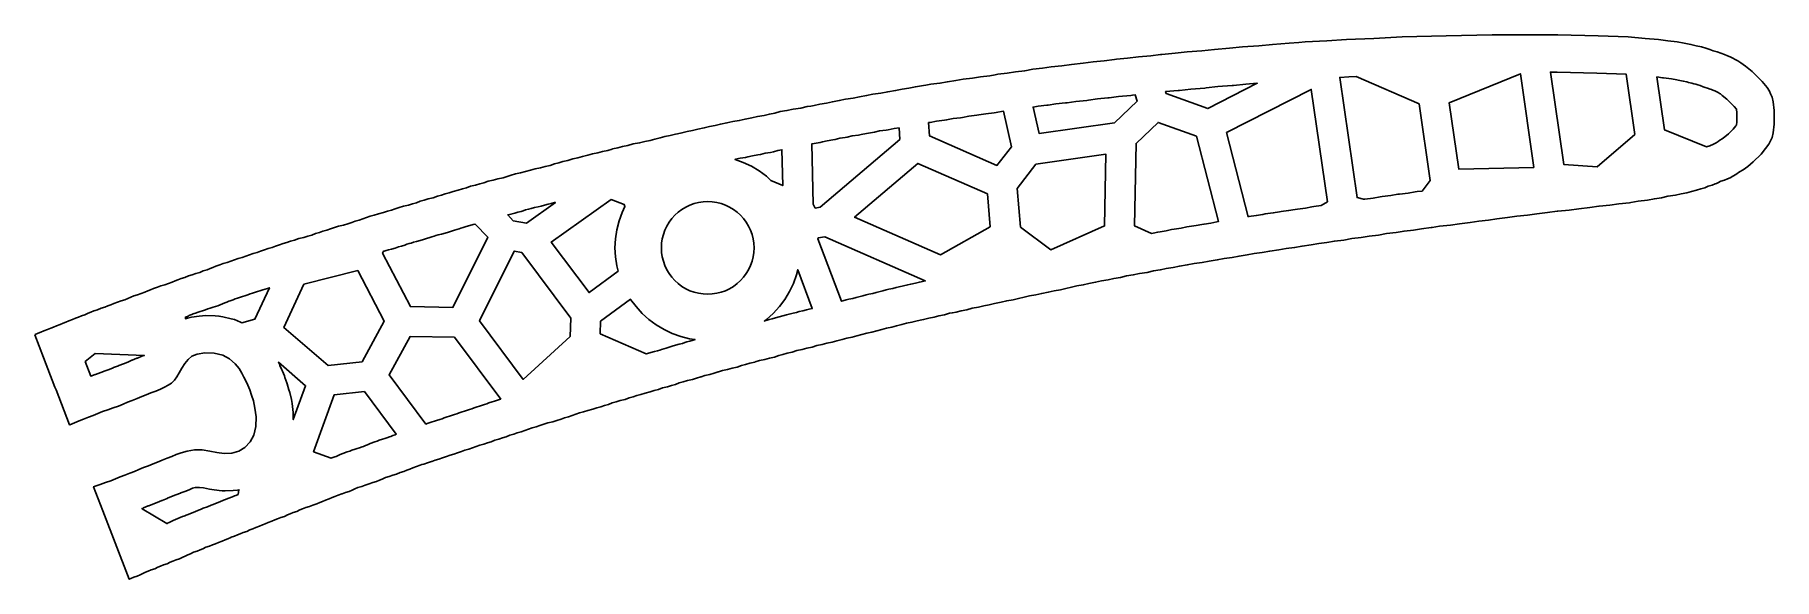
# Model space of a CAD drawing. Header units: millimetres. Extents: x 364 to 597, y 538 to 611.
import ezdxf

# ---------------------------------------------------------------- set-up
doc = ezdxf.new("R2010")
doc.units = ezdxf.units.MM

msp = doc.modelspace()

# ---------------------------------------------------------------- linework, layer by layer
at = {"layer": 'default'}
for points in [[(364.19, 570.39), (364.24, 570.41), (364.65, 570.59), (365.02, 570.74), (365.42, 570.93), (365.91, 571.07), (366.32, 571.26), (366.68, 571.41), (367.09, 571.59), (367.58, 571.74), (367.98, 571.93), (368.35, 572.07), (368.76, 572.26), (369.24, 572.41), (369.65, 572.59), (370.02, 572.74), (370.42, 572.93), (370.91, 573.07), (371.32, 573.26), (371.68, 573.41), (372.09, 573.59), (372.27, 573.64), (372.59, 573.74), (373.07, 573.93), (373.57, 574.07), (373.98, 574.26), (374.35, 574.41), (374.76, 574.59), (375.26, 574.74), (375.74, 574.93), (376.24, 575.07), (376.65, 575.26), (377.02, 575.41), (377.43, 575.59), (377.93, 575.74), (378.41, 575.93), (378.91, 576.07), (379.32, 576.26), (379.68, 576.41), (380.09, 576.59), (380.6, 576.74), (381.07, 576.93), (381.59, 577.07), (382.07, 577.26), (382.57, 577.41), (382.98, 577.59), (383.35, 577.74), (383.76, 577.93), (384.26, 578.07), (384.74, 578.26), (385.26, 578.41), (385.74, 578.59), (386.26, 578.74), (386.74, 578.93), (387.24, 579.07), (387.65, 579.26), (388.02, 579.41), (388.43, 579.59), (388.93, 579.74), (389.41, 579.93), (389.93, 580.07), (390.41, 580.26), (390.93, 580.41), (391.41, 580.59), (391.93, 580.74), (392.41, 580.93), (392.93, 581.07), (393.41, 581.26), (393.93, 581.41), (394.41, 581.59), (394.93, 581.74), (395.41, 581.93), (395.93, 582.07), (396.41, 582.26), (396.93, 582.41), (397.41, 582.59), (397.93, 582.74), (398.26, 582.87), (398.41, 582.93), (398.95, 583.07), (399.5, 583.26), (400.17, 583.41), (400.72, 583.59), (401.26, 583.74), (401.74, 583.93), (402.26, 584.07), (402.74, 584.26), (403.26, 584.41), (403.74, 584.59), (404.28, 584.74), (404.83, 584.93), (405.5, 585.07), (406.05, 585.26), (406.59, 585.41), (407.07, 585.59), (407.59, 585.74), (408.07, 585.93), (408.59, 586.07), (409.08, 586.26), (409.61, 586.41), (410.17, 586.59), (410.83, 586.74), (411.39, 586.93), (411.92, 587.07), (412.41, 587.26), (412.95, 587.41), (413.5, 587.59), (414.17, 587.74), (414.72, 587.93), (415.26, 588.07), (415.74, 588.26), (416.28, 588.41), (416.83, 588.59), (417.5, 588.74), (418.05, 588.93), (418.59, 589.07), (419.08, 589.26), (419.61, 589.41), (420.17, 589.59), (420.83, 589.74), (421.39, 589.93), (421.94, 590.07), (422.5, 590.26), (423.17, 590.41), (423.72, 590.59), (424.28, 590.74), (424.84, 590.93), (425.52, 591.07), (426.15, 591.26), (426.83, 591.41), (427.39, 591.59), (427.94, 591.74), (428.5, 591.93), (429.19, 592.07), (429.82, 592.26), (430.52, 592.41), (431.15, 592.59), (431.85, 592.74), (432.48, 592.93), (433.16, 593.07), (433.72, 593.26), (434.28, 593.41), (434.84, 593.59), (435.52, 593.74), (436.15, 593.93), (436.85, 594.07), (437.48, 594.26), (438.18, 594.41), (438.82, 594.59), (439.52, 594.74), (440.15, 594.93), (440.85, 595.07), (441.41, 595.24), (441.48, 595.26), (442.18, 595.41), (442.82, 595.59), (443.54, 595.74), (444.24, 595.93), (445.09, 596.07), (445.8, 596.26), (446.52, 596.41), (447.15, 596.59), (447.85, 596.74), (448.48, 596.93), (449.2, 597.07), (449.91, 597.26), (450.16, 597.3), (450.76, 597.41), (451.47, 597.59), (452.2, 597.74), (452.91, 597.93), (453.76, 598.07), (454.47, 598.26), (455.2, 598.41), (455.91, 598.59), (456.78, 598.74), (457.56, 598.93), (458.44, 599.07), (459.22, 599.26), (460.11, 599.41), (460.89, 599.59), (461.76, 599.74), (462.46, 599.93), (463.2, 600.07), (463.91, 600.26), (464.8, 600.41), (465.65, 600.59), (466.69, 600.74), (467.54, 600.93), (468.03, 601.01), (468.44, 601.07), (469.22, 601.26), (470.11, 601.41), (470.89, 601.59), (471.8, 601.74), (472.65, 601.93), (473.69, 602.07), (474.54, 602.26), (475.46, 602.41), (476.32, 602.59), (477.37, 602.74), (478.3, 602.93), (479.35, 603.07), (480.21, 603.26), (481.13, 603.41), (481.99, 603.59), (483.06, 603.74), (483.38, 603.8), (484.06, 603.93), (485.28, 604.07), (486.28, 604.26), (487.39, 604.41), (488.39, 604.59), (489.63, 604.74), (490.71, 604.93), (491.96, 605.07), (492.65, 605.19), (493.04, 605.26), (494.29, 605.41), (495.37, 605.59), (496.63, 605.74), (496.63, 605.74), (497.71, 605.93), (498.98, 606.07), (500.14, 606.26), (501.58, 606.41), (502.87, 606.59), (504.46, 606.74), (505.77, 606.93), (507.26, 607.07), (508.63, 607.26), (508.89, 607.28), (510.39, 607.41), (511.84, 607.59), (513.5, 607.74), (514.79, 607.91), (514.95, 607.93), (516.76, 608.07), (518.36, 608.26), (520.33, 608.41), (522.01, 608.59), (524.02, 608.74), (525.76, 608.93), (527.93, 609.07), (529.76, 609.26), (532, 609.41), (533.3, 609.52), (534.13, 609.59), (537.03, 609.74), (539.69, 609.93), (543.32, 610.07), (547.13, 610.26), (552.98, 610.4), (559.15, 610.55), (563.74, 610.55), (567.94, 610.55), (573.32, 610.4), (577.35, 610.26), (579.62, 610.07), (581.41, 609.93), (582.66, 609.74), (583.92, 609.59), (584.85, 609.41), (585.75, 609.26), (586.46, 609.07), (587.16, 608.93), (587.72, 608.74), (588.26, 608.59), (588.74, 608.41), (589.26, 608.26), (589.74, 608.07), (590.24, 607.93), (590.65, 607.74), (591, 607.59), (591.33, 607.41), (591.67, 607.26), (592.02, 607.05), (592.44, 606.81), (593.04, 606.36), (593.94, 605.62), (595.26, 604.29), (595.93, 603.47), (596.24, 603.02), (596.41, 602.65), (596.59, 602.21), (596.74, 601.56), (596.89, 600.43), (596.89, 598.57), (596.74, 597.44), (596.59, 596.78), (596.52, 596.64), (596.52, 596.64), (596.39, 596.33), (596.15, 595.9), (595.73, 595.33), (595.13, 594.58), (594.09, 593.54), (593.34, 592.93), (592.75, 592.49), (592.26, 592.19), (591.76, 591.84), (591.35, 591.61), (591, 591.41), (590.65, 591.26), (590.24, 591.07), (589.76, 590.93), (589.35, 590.74), (589.15, 590.66), (588.98, 590.59), (588.57, 590.41), (588.07, 590.26), (587.59, 590.07), (587.05, 589.93), (586.5, 589.74), (585.81, 589.59), (585.18, 589.41), (584.44, 589.26), (583.67, 589.07), (582.64, 588.93), (581.79, 588.74), (580.85, 588.59), (579.92, 588.41), (578.68, 588.26), (577.72, 588.11), (577.53, 588.07), (576.11, 587.93), (574.89, 587.74), (573.45, 587.59), (573.41, 587.59), (572.22, 587.41), (570.76, 587.26), (569.46, 587.07), (567.95, 586.93), (567.87, 586.93), (566.57, 586.74), (565.12, 586.59), (563.89, 586.41), (563.86, 586.41), (562.45, 586.26), (561.22, 586.07), (559.8, 585.93), (558.65, 585.74), (557.35, 585.59), (556.2, 585.41), (554.78, 585.26), (553.56, 585.07), (552.13, 584.93), (551.13, 584.76), (551.13, 584.76), (550.98, 584.74), (549.71, 584.59), (548.63, 584.41), (547.37, 584.26), (546.29, 584.07), (545.04, 583.93), (543.96, 583.74), (542.71, 583.59), (541.63, 583.41), (540.37, 583.26), (539.3, 583.07), (538.06, 582.93), (537.05, 582.74), (535.95, 582.59), (534.94, 582.41), (533.72, 582.26), (532.72, 582.07), (531.61, 581.93), (530.61, 581.74), (529.39, 581.59), (528.39, 581.41), (527.3, 581.26), (526.37, 581.07), (525.3, 580.93), (524.37, 580.74), (523.3, 580.59), (522.37, 580.41), (521.3, 580.26), (520.37, 580.07), (519.3, 579.93), (518.37, 579.74), (517.32, 579.59), (516.46, 579.41), (515.56, 579.26), (514.77, 579.07), (514.73, 579.07), (513.87, 578.93), (513.02, 578.74), (511.98, 578.59), (511.13, 578.41), (510.23, 578.26), (509.44, 578.07), (508.56, 577.93), (507.78, 577.74), (506.89, 577.59), (506.11, 577.41), (505.22, 577.26), (504.45, 577.07), (503.58, 576.93), (502.87, 576.74), (502.13, 576.59), (501.42, 576.41), (500.55, 576.26), (499.78, 576.07), (498.89, 575.93), (498.11, 575.74), (497.24, 575.59), (496.54, 575.41), (495.8, 575.26), (495.09, 575.07), (494.22, 574.93), (493.45, 574.74), (492.58, 574.59), (491.87, 574.41), (491.13, 574.26), (490.43, 574.07), (489.57, 573.93), (488.87, 573.74), (488.13, 573.59), (487.43, 573.41), (486.96, 573.33), (486.57, 573.26), (485.87, 573.07), (485.15, 572.93), (484.52, 572.74), (483.8, 572.59), (483.09, 572.41), (482.85, 572.37), (482.24, 572.26), (481.54, 572.07), (480.82, 571.93), (480.18, 571.74), (479.48, 571.59), (478.85, 571.41), (478.15, 571.26), (477.52, 571.07), (476.82, 570.93), (476.18, 570.74), (475.48, 570.59), (474.85, 570.41), (474.85, 570.41), (474.85, 570.41), (474.15, 570.26), (473.52, 570.07), (472.82, 569.93), (472.18, 569.74), (471.48, 569.59), (470.85, 569.41), (470.15, 569.26), (469.52, 569.07), (468.83, 568.93), (468.83, 568.93), (468.82, 568.93), (468.18, 568.74), (467.48, 568.59), (466.85, 568.41), (466.15, 568.26), (465.52, 568.07), (464.84, 567.93), (464.28, 567.74), (463.72, 567.59), (463.16, 567.41), (462.48, 567.26), (461.85, 567.07), (461.15, 566.93), (460.58, 566.76), (460.52, 566.74), (459.84, 566.59), (459.28, 566.41), (458.72, 566.26), (458.16, 566.07), (457.48, 565.93), (456.85, 565.74), (456.17, 565.59), (455.67, 565.43), (455.61, 565.41), (455.06, 565.26), (454.5, 565.07), (453.83, 564.93), (453.36, 564.77), (453.28, 564.74), (452.72, 564.59), (452.17, 564.41), (451.5, 564.26), (450.95, 564.07), (450.41, 563.93), (449.92, 563.74), (449.39, 563.59), (448.83, 563.41), (448.17, 563.26), (447.61, 563.07), (447.06, 562.93), (446.5, 562.74), (445.83, 562.59), (445.28, 562.41), (444.74, 562.26), (444.26, 562.07), (443.72, 561.93), (443.17, 561.74), (442.5, 561.59), (441.95, 561.41), (441.41, 561.26), (440.93, 561.07), (440.41, 560.93), (439.92, 560.74), (439.39, 560.59), (438.83, 560.41), (438.17, 560.26), (437.61, 560.07), (437.08, 559.93), (436.59, 559.74), (436.07, 559.59), (435.59, 559.41), (435.07, 559.26), (434.59, 559.07), (434.05, 558.93), (433.5, 558.74), (432.83, 558.59), (432.28, 558.41), (431.74, 558.26), (431.26, 558.07), (430.74, 557.93), (430.26, 557.74), (429.74, 557.59), (429.26, 557.41), (428.74, 557.26), (428.26, 557.07), (427.74, 556.93), (427.26, 556.74), (426.74, 556.59), (426.26, 556.41), (425.74, 556.26), (425.26, 556.07), (424.74, 555.93), (424.26, 555.74), (423.74, 555.59), (423.26, 555.41), (422.74, 555.26), (422.26, 555.07), (421.74, 554.93), (421.26, 554.74), (420.74, 554.59), (420.26, 554.41), (419.74, 554.26), (419.26, 554.07), (418.74, 553.93), (418.26, 553.74), (417.74, 553.59), (417.32, 553.43), (417.32, 553.43), (417.26, 553.41), (416.74, 553.26), (416.26, 553.07), (415.98, 553), (415.98, 553), (415.74, 552.93), (415.26, 552.74), (414.76, 552.59), (414.35, 552.41), (413.98, 552.26), (413.57, 552.07), (413.07, 551.93), (412.59, 551.74), (412.07, 551.59), (411.6, 551.41), (411.09, 551.26), (410.68, 551.07), (410.32, 550.93), (409.91, 550.74), (409.4, 550.59), (408.93, 550.41), (408.41, 550.26), (407.93, 550.07), (407.43, 549.93), (407.02, 549.74), (406.65, 549.59), (406.24, 549.41), (405.74, 549.26), (405.32, 549.1), (405.26, 549.07), (404.76, 548.93), (404.35, 548.74), (403.98, 548.59), (403.58, 548.41), (403.09, 548.26), (402.68, 548.07), (402.32, 547.93), (401.91, 547.74), (401.41, 547.59), (400.93, 547.41), (400.43, 547.26), (400.02, 547.07), (399.65, 546.93), (399.24, 546.74), (398.76, 546.59), (398.35, 546.41), (397.98, 546.26), (397.58, 546.07), (397.09, 545.93), (396.68, 545.74), (396.32, 545.59), (395.91, 545.41), (395.42, 545.26), (395.02, 545.07), (394.8, 544.99), (394.65, 544.93), (394.24, 544.74), (393.76, 544.59), (393.35, 544.41), (392.98, 544.26), (392.58, 544.07), (392.09, 543.93), (391.68, 543.74), (391.32, 543.59), (390.91, 543.41), (390.48, 543.28), (390.42, 543.26), (390.02, 543.07), (389.65, 542.93), (389.24, 542.74), (388.76, 542.59), (388.35, 542.41), (387.98, 542.26), (387.58, 542.07), (387.09, 541.93), (386.68, 541.74), (386.32, 541.59), (385.91, 541.41), (385.43, 541.26), (385.02, 541.07), (384.67, 540.93), (384.33, 540.74), (383.98, 540.59), (383.57, 540.41), (383.09, 540.26), (382.68, 540.07), (382.32, 539.93), (381.91, 539.74), (381.42, 539.59), (381.02, 539.41), (380.65, 539.26), (380.24, 539.07), (379.76, 538.93), (379.35, 538.74), (379, 538.59), (378.66, 538.41), (378.31, 538.26), (377.91, 538.07), (377.43, 537.93), (377.02, 537.74), (376.82, 537.66), (373.29, 546.81), (372.05, 550.03), (372.25, 550.1), (372.95, 550.35), (373.67, 550.6), (374.37, 550.85), (375.01, 551.1), (375.61, 551.35), (376.23, 551.6), (376.89, 551.85), (377.51, 552.1), (378.11, 552.35), (378.73, 552.6), (379.39, 552.85), (380.01, 553.1), (380.61, 553.35), (381.23, 553.6), (381.89, 553.85), (382.51, 554.1), (383.12, 554.35), (383.79, 554.6), (384.59, 554.82), (385.54, 554.96), (386.59, 554.96), (387.59, 554.82), (388.53, 554.64), (389.52, 554.5), (390.54, 554.54), (391.47, 554.8), (392.29, 555.3), (392.99, 556.04), (393.49, 556.95), (393.75, 558.1), (393.79, 559.41), (393.65, 560.58), (393.43, 561.53), (393.18, 562.32), (392.94, 563.03), (392.68, 563.66), (392.43, 564.21), (392.18, 564.73), (391.9, 565.26), (391.53, 565.85), (390.99, 566.51), (390.25, 567.17), (389.34, 567.66), (388.21, 567.92), (386.95, 567.95), (385.91, 567.79), (385.2, 567.51), (384.71, 567.09), (384.28, 566.53), (383.86, 565.9), (383.5, 565.3), (383.18, 564.77), (382.87, 564.3), (382.49, 563.92), (382.04, 563.62), (381.54, 563.36), (380.99, 563.11), (380.38, 562.85), (379.73, 562.6), (379.11, 562.35), (378.51, 562.1), (377.89, 561.85), (377.23, 561.6), (376.61, 561.35), (376.01, 561.1), (375.37, 560.85), (374.67, 560.6), (373.95, 560.35), (373.25, 560.1), (372.61, 559.85), (372.01, 559.6), (371.39, 559.35), (370.73, 559.1), (370.11, 558.85), (369.51, 558.6), (368.89, 558.35), (368.84, 558.34), (367.04, 563), (366.89, 563.39), (365.37, 567.34), (364.19, 570.39)], [(564.75, 592.77), (562.94, 605.34), (553.4, 601.43), (554.68, 592.56), (564.75, 592.77)], [(577.06, 605.27), (573.16, 605.4), (567.87, 605.55), (566.95, 605.55), (568.73, 593.19), (573.2, 592.85), (578.26, 597.2), (577.1, 605.26), (577.06, 605.27)], [(524.39, 603.75), (522.46, 603.61), (520.88, 603.44), (520.71, 603.42), (518.83, 603.28), (517.34, 603.11), (517.17, 603.09), (515.47, 602.95), (515.47, 602.95), (515.56, 602.67), (521.12, 600.67), (527.73, 604.05), (526.2, 603.94), (524.54, 603.77), (524.39, 603.75)], [(528.48, 586.51), (528.78, 586.56), (529.86, 586.69), (530.71, 586.84), (530.95, 586.88), (531.93, 587.01), (532.82, 587.18), (533.12, 587.22), (534.19, 587.35), (535.04, 587.51), (535.28, 587.55), (536.27, 587.68), (536.28, 587.68), (537.12, 588.19), (534.95, 603.24), (523.6, 597.45), (526.5, 586.19), (526.62, 586.21), (527.6, 586.35), (528.48, 586.51)], [(544.19, 588.85), (544.45, 588.89), (545.58, 589.02), (546.53, 589.19), (546.78, 589.22), (547.91, 589.36), (548.87, 589.52), (549.13, 589.56), (549.78, 589.63), (550.85, 591.06), (549.38, 601.3), (540.95, 604.97), (539.97, 604.93), (538.76, 604.85), (541.08, 588.76), (541.96, 588.54), (542.12, 588.56), (543.24, 588.69), (544.19, 588.85)], [(588.68, 595.85), (588.77, 595.89), (588.87, 595.95), (588.95, 596), (589.11, 596.09), (589.39, 596.28), (589.62, 596.43), (589.92, 596.62), (590.27, 596.88), (590.75, 597.27), (591.4, 597.92), (591.77, 598.38), (591.83, 598.46), (591.89, 598.9), (591.89, 600.1), (591.82, 600.6), (591.55, 600.93), (590.56, 601.92), (589.93, 602.44), (589.69, 602.63), (589.57, 602.7), (589.52, 602.72), (589.39, 602.8), (589.28, 602.85), (588.92, 603.03), (588.81, 603.09), (588.69, 603.14), (588.58, 603.19), (588.49, 603.23), (588.31, 603.28), (587.94, 603.41), (587.67, 603.51), (587.36, 603.6), (586.96, 603.74), (586.69, 603.84), (586.38, 603.92), (586.15, 603.99), (585.86, 604.09), (585.42, 604.18), (585.2, 604.24), (584.71, 604.36), (584.04, 604.47), (583.87, 604.5), (583.13, 604.65), (582.07, 604.78), (581.93, 604.79), (581.19, 604.9), (582.21, 597.82), (587.82, 595.53), (588.29, 595.7), (588.46, 595.76), (588.57, 595.81), (588.68, 595.85)], [(507.92, 602.12), (507.75, 602.1), (506.36, 601.96), (505.16, 601.79), (504.93, 601.76), (503.46, 601.63), (502.28, 601.46), (502.09, 601.43), (500.79, 601.3), (499.77, 601.14), (499.56, 601.11), (498.42, 600.97), (497.75, 600.86), (498.56, 597.32), (508.61, 598.77), (511.67, 601.68), (511.4, 602.5), (511.02, 602.45), (510.81, 602.43), (509.18, 602.29), (507.92, 602.12)], [(479.81, 598.09), (479.14, 597.99), (478.35, 597.84), (478.07, 597.79), (477.19, 597.67), (476.51, 597.52), (476.26, 597.47), (475.47, 597.34), (474.74, 597.19), (474.4, 597.13), (473.53, 597), (472.86, 596.85), (472.61, 596.81), (471.87, 596.69), (471.26, 596.54), (470.94, 596.48), (470.21, 596.35), (469.59, 596.21), (469.25, 596.14), (468.47, 596.01), (468.13, 595.94), (468.3, 587.86), (468.61, 587.35), (469.26, 587.47), (479.93, 596.53), (479.81, 598.09)], [(491.42, 599.98), (490.48, 599.81), (490.23, 599.78), (489.14, 599.65), (488.29, 599.49), (488.05, 599.45), (487.07, 599.32), (486.18, 599.16), (485.88, 599.11), (484.81, 598.98), (483.97, 598.82), (483.77, 598.79), (483.9, 597.01), (492.9, 593.05), (494.86, 595.55), (493.77, 600.31), (493.76, 600.31), (492.81, 600.15), (492.55, 600.11), (491.42, 599.98)], [(514.75, 584.19), (515.53, 584.32), (516.26, 584.48), (516.62, 584.54), (517.53, 584.67), (518.32, 584.83), (518.61, 584.88), (519.54, 585.01), (520.32, 585.16), (520.61, 585.21), (521.54, 585.34), (522.32, 585.5), (522.54, 585.53), (519.59, 596.97), (514.46, 598.82), (511.51, 596.01), (511.31, 584.95), (513.58, 583.94), (513.79, 583.98), (514.41, 584.13), (514.75, 584.19)], [(462.6, 594.81), (461.89, 594.69), (461.27, 594.54), (460.94, 594.48), (460.21, 594.36), (459.6, 594.21), (459.27, 594.14), (458.55, 594.02), (457.93, 593.88), (457.87, 593.86), (458.96, 593.47), (460.06, 592.95), (461.1, 592.33), (462.08, 591.6), (462.68, 591.06), (464.25, 590.37), (464.15, 595.16), (463.59, 595.05), (463.02, 594.9), (462.6, 594.81)], [(498.1, 593.21), (495.59, 589.98), (496.04, 584.8), (500.1, 581.77), (507.3, 584.96), (507.49, 594.56), (498.1, 593.21)], [(491.64, 589.24), (482.34, 593.33), (473.87, 586.13), (485.36, 581.07), (492.02, 584.84), (491.64, 589.24)], [(433.26, 587.94), (432.89, 587.85), (432.37, 587.74), (431.92, 587.61), (431.55, 587.52), (431.04, 587.41), (430.6, 587.28), (430.25, 587.19), (429.82, 587.1), (429.51, 586.99), (429.24, 586.91), (428.83, 586.8), (428.4, 586.66), (427.89, 586.52), (427.46, 586.43), (428.2, 585.66), (429.98, 585.35), (433.85, 588.11), (433.72, 588.08), (433.26, 587.94)], [(442.22, 578.92), (442.05, 579.6), (441.87, 580.8), (441.81, 582.02), (441.87, 583.23), (442.05, 584.44), (442.35, 585.62), (442.76, 586.76), (443.13, 587.56), (443.05, 587.84), (441.28, 588.49), (433.28, 582.79), (438.34, 576.03), (442.22, 578.92)], [(460.38, 582.63), (460.29, 583.23), (460.14, 583.82), (459.94, 584.39), (459.68, 584.94), (459.37, 585.46), (459, 585.95), (458.6, 586.4), (458.15, 586.81), (457.66, 587.17), (457.13, 587.49), (456.58, 587.75), (456.01, 587.95), (455.42, 588.1), (454.82, 588.19), (454.21, 588.22), (453.6, 588.19), (453, 588.1), (452.41, 587.95), (451.84, 587.75), (451.29, 587.49), (450.77, 587.17), (450.28, 586.81), (449.83, 586.4), (449.42, 585.95), (449.06, 585.46), (448.74, 584.94), (448.48, 584.39), (448.28, 583.82), (448.13, 583.23), (448.04, 582.63), (448.01, 582.02), (448.04, 581.41), (448.13, 580.81), (448.28, 580.22), (448.48, 579.65), (448.74, 579.1), (449.06, 578.57), (449.42, 578.09), (449.83, 577.63), (450.28, 577.23), (450.77, 576.86), (451.29, 576.55), (451.84, 576.29), (452.41, 576.09), (453, 575.94), (453.6, 575.85), (454.21, 575.82), (454.82, 575.85), (455.42, 575.94), (456.01, 576.09), (456.58, 576.29), (457.13, 576.55), (457.66, 576.86), (458.15, 577.23), (458.6, 577.63), (459, 578.09), (459.37, 578.57), (459.68, 579.1), (459.94, 579.65), (460.14, 580.22), (460.29, 580.81), (460.38, 581.41), (460.41, 582.02), (460.38, 582.63)], [(422.83, 585.13), (422.41, 585), (421.92, 584.86), (421.5, 584.77), (421.19, 584.66), (420.95, 584.59), (420.64, 584.5), (420.36, 584.4), (419.93, 584.26), (419.52, 584.14), (419.08, 584), (418.59, 583.86), (418.17, 583.77), (417.86, 583.66), (417.62, 583.59), (417.3, 583.5), (417.03, 583.4), (416.6, 583.26), (416.18, 583.14), (415.75, 583), (415.25, 582.86), (414.84, 582.77), (414.53, 582.66), (414.28, 582.59), (413.97, 582.5), (413.69, 582.4), (413.26, 582.26), (412.85, 582.14), (412.41, 582), (411.92, 581.86), (411.5, 581.77), (411.19, 581.66), (410.95, 581.59), (410.84, 581.56), (410.72, 581.33), (414.45, 574.15), (420.12, 574.05), (424.79, 583.44), (423.09, 585.21), (422.83, 585.13)], [(473.11, 575.15), (473.63, 575.26), (474.08, 575.39), (474.45, 575.48), (474.96, 575.59), (475.41, 575.72), (475.78, 575.82), (476.3, 575.93), (476.74, 576.06), (477.11, 576.15), (477.63, 576.26), (478.08, 576.39), (478.45, 576.48), (478.97, 576.59), (479.42, 576.73), (479.81, 576.82), (480.4, 576.94), (480.97, 577.09), (481.38, 577.18), (482.03, 577.3), (482.53, 577.43), (482.78, 577.49), (483.31, 577.6), (483.32, 577.6), (469.89, 583.52), (469.01, 583.36), (468.96, 583.24), (472.1, 574.88), (472.3, 574.93), (472.74, 575.06), (473.11, 575.15)], [(429.33, 581.4), (428.33, 581.58), (423.69, 572.24), (429.53, 564.42), (435.81, 570.16), (435.91, 572.6), (429.33, 581.4)], [(407.43, 578.99), (400.19, 577.15), (397.51, 571.35), (403.42, 566.27), (407.97, 566.75), (410.95, 572.19), (407.43, 578.99)], [(462.16, 572.34), (462.42, 572.42), (462.84, 572.53), (463.27, 572.67), (463.77, 572.81), (464.28, 572.92), (464.74, 573.06), (465.11, 573.15), (465.63, 573.26), (466.08, 573.39), (466.45, 573.48), (466.96, 573.59), (467.41, 573.72), (467.78, 573.82), (468.19, 573.9), (466.25, 579.09), (466.08, 578.42), (465.67, 577.27), (465.15, 576.17), (464.52, 575.13), (463.8, 574.15), (462.98, 573.25), (462.08, 572.43), (461.8, 572.23), (461.85, 572.24), (462.16, 572.34)], [(386.63, 572.94), (387.07, 572.95), (388.33, 572.92), (388.83, 572.88), (389.33, 572.79), (390.46, 572.53), (390.89, 572.42), (391.3, 572.26), (391.7, 572.07), (391.88, 571.97), (393.63, 572.48), (395.57, 576.69), (395.31, 576.6), (394.99, 576.51), (394.71, 576.4), (394.31, 576.27), (393.99, 576.18), (393.71, 576.07), (393.31, 575.94), (392.99, 575.85), (392.71, 575.74), (392.31, 575.6), (391.99, 575.51), (391.71, 575.4), (391.31, 575.27), (391, 575.18), (390.72, 575.07), (390.35, 574.95), (390.17, 574.89), (390.07, 574.85), (389.89, 574.77), (389.61, 574.66), (389.29, 574.51), (388.66, 574.28), (388.35, 574.19), (388.05, 574.07), (387.64, 573.94), (387.33, 573.85), (387.05, 573.74), (386.64, 573.6), (386.33, 573.51), (386.06, 573.41), (385.69, 573.28), (385.51, 573.23), (385.4, 573.18), (385.22, 573.11), (384.95, 572.99), (384.62, 572.85), (384.35, 572.75), (384.35, 572.53), (384.6, 572.62), (385.16, 572.74), (386.2, 572.89), (386.63, 572.94)], [(447.08, 568.14), (447.5, 568.23), (447.81, 568.34), (448.05, 568.41), (448.36, 568.5), (448.64, 568.6), (449.07, 568.74), (449.48, 568.86), (449.92, 569), (450.41, 569.14), (450.83, 569.23), (451.15, 569.34), (451.42, 569.42), (451.84, 569.53), (452.26, 569.67), (452.53, 569.75), (451.79, 569.86), (450.61, 570.15), (449.47, 570.56), (448.37, 571.08), (447.32, 571.71), (446.35, 572.43), (445.44, 573.25), (444.63, 574.15), (443.9, 575.13), (443.88, 575.16), (439.89, 572.2), (439.83, 570.53), (445.99, 567.82), (446.17, 567.87), (446.59, 568), (447.08, 568.14)], [(417.67, 558.82), (417.95, 558.93), (418.36, 559.06), (418.67, 559.15), (418.95, 559.26), (419.36, 559.4), (419.67, 559.49), (419.95, 559.6), (420.36, 559.73), (420.67, 559.82), (420.95, 559.93), (421.36, 560.06), (421.67, 560.15), (421.95, 560.26), (422.36, 560.4), (422.67, 560.49), (422.95, 560.6), (423.36, 560.73), (423.67, 560.82), (423.95, 560.93), (424.36, 561.06), (424.67, 561.15), (424.95, 561.26), (425.36, 561.4), (425.67, 561.49), (425.95, 561.6), (426.36, 561.73), (426.52, 561.78), (420.34, 570.05), (414.39, 570.15), (411.59, 565.04), (416.52, 558.44), (416.67, 558.49), (416.95, 558.6), (417.36, 558.73), (417.67, 558.82)], [(373.61, 565.54), (374.14, 565.74), (374.7, 565.97), (374.74, 565.99), (375.37, 566.24), (375.45, 566.28), (376.06, 566.51), (376.62, 566.73), (377.19, 566.97), (377.24, 566.99), (377.86, 567.24), (377.95, 567.27), (378.53, 567.5), (378.85, 567.63), (372.25, 567.88), (370.94, 566.79), (371.69, 564.86), (372.28, 565.06), (372.3, 565.07), (373.01, 565.32), (373.61, 565.54)], [(397.32, 565.52), (397.58, 564.9), (397.66, 564.68), (397.91, 563.96), (397.96, 563.8), (398.2, 563.01), (398.3, 562.65), (398.52, 561.71), (398.61, 561.18), (398.75, 560), (398.78, 559.29), (398.78, 559.03), (400.42, 563.57), (396.78, 566.71), (396.92, 566.43), (396.99, 566.27), (397.24, 565.71), (397.32, 565.52)], [(404.31, 554.05), (404.49, 554.11), (404.6, 554.15), (404.78, 554.23), (405.05, 554.34), (405.38, 554.49), (406, 554.72), (406.32, 554.81), (406.61, 554.93), (407.03, 555.06), (407.33, 555.15), (407.61, 555.26), (407.98, 555.39), (408.16, 555.44), (408.26, 555.49), (408.44, 555.56), (408.72, 555.67), (409.04, 555.82), (409.67, 556.05), (409.98, 556.14), (410.28, 556.26), (410.69, 556.4), (411, 556.49), (411.28, 556.59), (411.65, 556.72), (411.83, 556.77), (411.93, 556.82), (412.11, 556.89), (412.39, 557.01), (412.55, 557.08), (408.3, 562.77), (404.23, 562.33), (401.48, 554.73), (403.83, 553.88), (403.93, 553.92), (404.31, 554.05)], [(389.26, 549.51), (388.85, 549.55), (387.86, 549.68), (387.56, 549.73), (386.75, 549.89), (386.24, 549.96), (385.93, 549.96), (385.63, 549.92), (385.31, 549.83), (384.93, 549.69), (384.4, 549.47), (384.38, 549.47), (383.75, 549.21), (383.67, 549.18), (383.06, 548.95), (382.5, 548.72), (381.93, 548.49), (381.88, 548.47), (381.25, 548.22), (381.17, 548.18), (380.56, 547.95), (380, 547.72), (379.43, 547.49), (379.38, 547.47), (378.75, 547.22), (378.67, 547.18), (378.53, 547.13), (378.54, 547.1), (381.84, 545.11), (381.91, 545.14), (382.03, 545.2), (382.15, 545.25), (382.27, 545.31), (382.72, 545.53), (383.01, 545.65), (383.35, 545.81), (383.95, 546.04), (384.14, 546.09), (384.25, 546.15), (384.44, 546.23), (384.71, 546.34), (385.03, 546.48), (385.62, 546.7), (385.8, 546.76), (385.92, 546.81), (386.11, 546.89), (386.38, 547), (386.7, 547.15), (387.29, 547.37), (387.47, 547.43), (387.59, 547.48), (387.77, 547.56), (388.05, 547.67), (388.36, 547.81), (388.95, 548.04), (389.14, 548.09), (389.25, 548.15), (389.44, 548.23), (389.71, 548.34), (390.03, 548.48), (390.62, 548.7), (390.8, 548.76), (390.92, 548.81), (391.11, 548.89), (391.38, 549), (391.39, 549.01), (391.49, 549.63), (391.31, 549.6), (390.71, 549.54), (389.68, 549.5), (389.26, 549.51)]]:
    msp.add_lwpolyline(points, dxfattribs=at)

doc.saveas('drawing.dxf')
